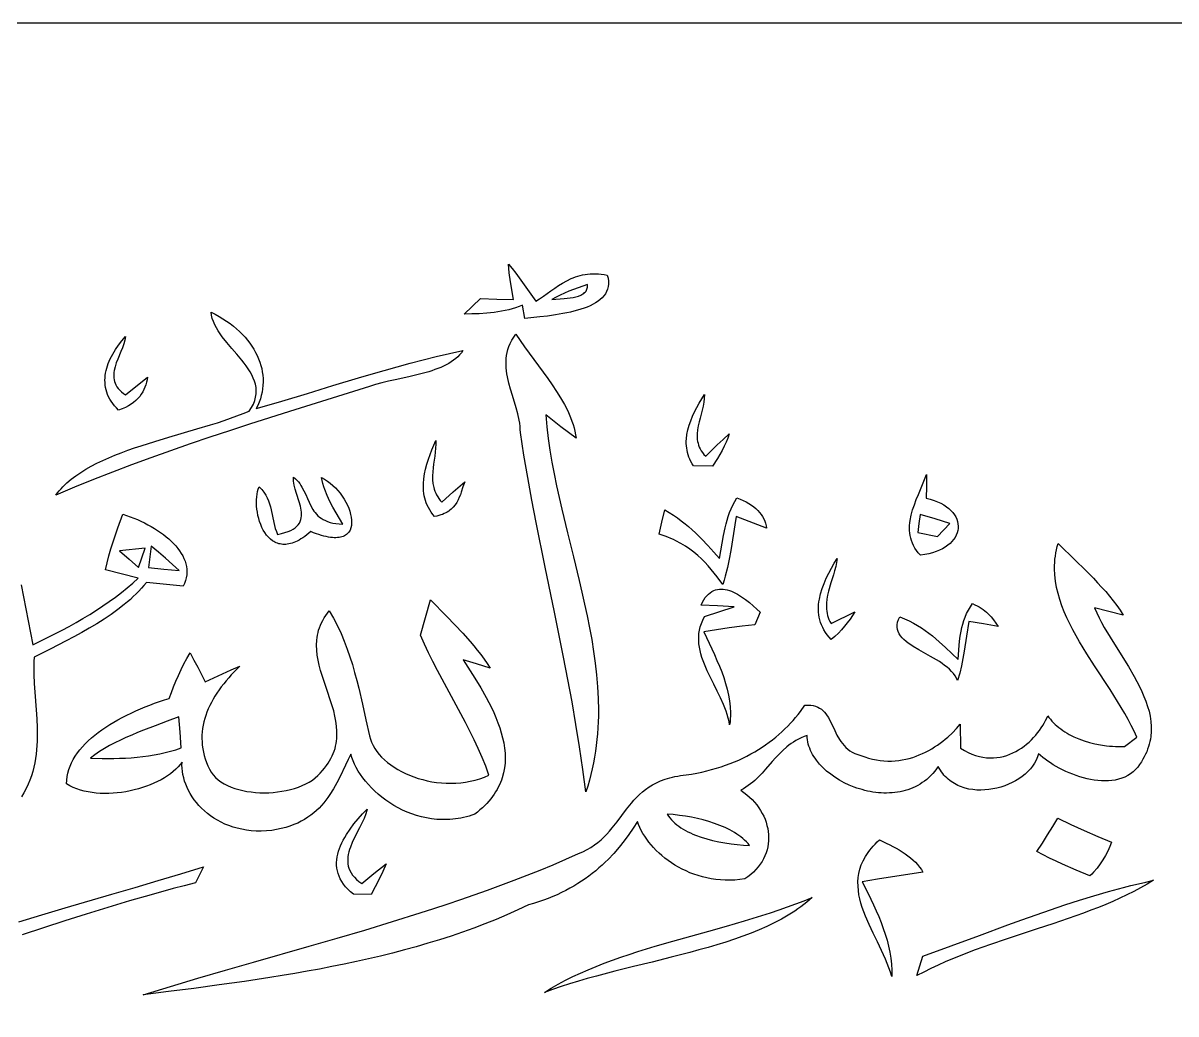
# Model space of a CAD drawing. Extents: x -600 to 600, y -1000 to 1000.
# Drawn here: x 79.1 to 345.7, y 770.7 to 1000 of the extents above; entities that cross this region are included whole.
import ezdxf

# ---------------------------------------------------------------- set-up
doc = ezdxf.new("R2010")
doc.units = 0
doc.layers.add('LAYER_1', color=18, linetype='CONTINUOUS')

msp = doc.modelspace()

# ---------------------------------------------------------------- linework, layer by layer
at = {"layer": 'LAYER_1'}
for points in [[(-600, -1000), (600, -1000), (600, 1000), (-600, 1000)], [(191.35, 944.21), (192.24, 943.17), (193.07, 942.11), (193.87, 941.04), (194.64, 939.96), (196.14, 937.79), (196.9, 936.71), (197.69, 935.63), (198.56, 936.2), (199.43, 936.8), (201.17, 938.04), (202.06, 938.66), (202.96, 939.26), (203.89, 939.84), (204.84, 940.37), (205.83, 940.85), (206.34, 941.06), (206.86, 941.26), (207.39, 941.43), (207.94, 941.59), (208.5, 941.72), (209.07, 941.83), (209.65, 941.92), (210.25, 941.97), (210.87, 942), (211.5, 942), (212.15, 941.96), (212.82, 941.89), (213.51, 941.79), (214.21, 941.65), (214.38, 940.94), (214.47, 940.25), (214.47, 939.61), (214.4, 939), (214.26, 938.43), (214.05, 937.88), (213.77, 937.37), (213.43, 936.89), (213.03, 936.44), (212.58, 936.02), (212.07, 935.62), (211.51, 935.25), (210.91, 934.91), (210.27, 934.59), (209.58, 934.29), (208.86, 934.01), (208.11, 933.76), (207.32, 933.52), (206.51, 933.3), (205.68, 933.1), (204.83, 932.92), (203.96, 932.75), (202.2, 932.45), (200.4, 932.2), (198.61, 931.98), (195.15, 931.63), (194.57, 934.7), (193.8, 934.39), (193.02, 934.12), (192.22, 933.88), (191.41, 933.66), (190.59, 933.47), (189.76, 933.31), (188.92, 933.16), (188.07, 933.04), (187.22, 932.94), (186.35, 932.86), (184.61, 932.74), (182.86, 932.68), (181.09, 932.67), (184.88, 936.24), (188.69, 936.12), (192.54, 936.03), (191.82, 940.11), (191.53, 942.16), (191.42, 943.18)], [(201.42, 936.04), (204.24, 936.26), (204.95, 936.33), (205.65, 936.41), (206.33, 936.52), (206.96, 936.66), (207.56, 936.83), (208.1, 937.04), (208.34, 937.16), (208.57, 937.3), (208.78, 937.45), (208.97, 937.61), (209.14, 937.78), (209.29, 937.98), (209.41, 938.18), (209.51, 938.41), (209.58, 938.65), (209.62, 938.91), (209.64, 939.19), (209.62, 939.49), (208.53, 939.13), (207.45, 938.76), (206.39, 938.36), (205.35, 937.94), (204.33, 937.5), (203.34, 937.03), (202.37, 936.55)], [(122.57, 933.12), (123.52, 932.63), (124.44, 932.12), (125.33, 931.58), (126.17, 931.03), (126.98, 930.45), (127.75, 929.85), (128.48, 929.24), (129.17, 928.61), (129.82, 927.96), (130.44, 927.29), (131.01, 926.62), (131.54, 925.93), (132.03, 925.22), (132.48, 924.51), (132.89, 923.78), (133.25, 923.05), (133.58, 922.3), (133.86, 921.55), (134.09, 920.79), (134.28, 920.03), (134.43, 919.26), (134.54, 918.49), (134.59, 917.71), (134.61, 916.94), (134.58, 916.16), (134.5, 915.38), (134.37, 914.6), (134.2, 913.83), (133.98, 913.06), (133.71, 912.29), (133.4, 911.53), (133.03, 910.77), (136, 911.63), (138.97, 912.51), (144.87, 914.3), (150.76, 916.11), (156.66, 917.89), (159.63, 918.77), (162.6, 919.63), (165.59, 920.47), (168.59, 921.29), (171.61, 922.07), (174.65, 922.82), (177.72, 923.54), (180.81, 924.21), (180.46, 923.71), (180.07, 923.23), (179.64, 922.78), (179.17, 922.35), (178.67, 921.96), (178.14, 921.58), (177.57, 921.24), (176.98, 920.91), (176.36, 920.6), (175.71, 920.31), (175.04, 920.04), (174.35, 919.79), (173.64, 919.55), (172.92, 919.32), (171.42, 918.9), (169.89, 918.52), (168.32, 918.16), (165.17, 917.47), (163.62, 917.12), (162.1, 916.75), (160.63, 916.34), (159.92, 916.12), (159.24, 915.89), (140.7, 910.1), (131.46, 907.16), (126.86, 905.66), (122.28, 904.14), (117.72, 902.6), (113.18, 901.02), (108.68, 899.42), (104.2, 897.77), (99.76, 896.09), (95.36, 894.36), (91, 892.59), (86.69, 890.76), (87.06, 891.26), (87.45, 891.74), (87.87, 892.22), (88.3, 892.68), (89.22, 893.57), (90.22, 894.43), (91.29, 895.24), (92.42, 896.01), (93.61, 896.75), (94.86, 897.46), (96.16, 898.14), (97.51, 898.78), (98.91, 899.4), (100.35, 900), (101.82, 900.58), (103.33, 901.13), (104.86, 901.67), (106.42, 902.19), (109.6, 903.19), (112.83, 904.16), (119.3, 906.06), (122.48, 907.03), (124.04, 907.52), (125.57, 908.03), (127.08, 908.55), (128.56, 909.08), (130, 909.63), (131.4, 910.2), (131.94, 911.03), (132.37, 911.84), (132.68, 912.64), (132.89, 913.42), (133.01, 914.19), (133.03, 914.94), (132.97, 915.69), (132.83, 916.42), (132.62, 917.14), (132.35, 917.86), (132.01, 918.56), (131.63, 919.26), (131.19, 919.95), (130.72, 920.64), (130.21, 921.32), (129.68, 922), (128.55, 923.35), (127.39, 924.7), (126.24, 926.05), (125.17, 927.41), (124.67, 928.1), (124.21, 928.79), (123.8, 929.49), (123.43, 930.2), (123.11, 930.92), (122.86, 931.64), (122.68, 932.38)], [(193.07, 928), (194.03, 926.52), (195.05, 925.05), (197.2, 922.13), (199.38, 919.2), (200.46, 917.73), (201.5, 916.26), (202.5, 914.77), (203.43, 913.27), (204.3, 911.76), (205.07, 910.24), (205.42, 909.47), (205.74, 908.69), (206.04, 907.91), (206.3, 907.13), (206.53, 906.33), (206.72, 905.54), (206.88, 904.73), (207, 903.92), (205.21, 905.24), (203.46, 906.58), (200, 909.3), (200.24, 906.58), (200.56, 903.86), (200.95, 901.13), (201.41, 898.41), (201.91, 895.68), (202.47, 892.94), (203.06, 890.21), (203.69, 887.47), (205.01, 882), (206.37, 876.51), (207.72, 871.03), (208.36, 868.29), (208.98, 865.55), (209.57, 862.82), (210.12, 860.08), (210.61, 857.34), (211.06, 854.61), (211.43, 851.88), (211.74, 849.15), (211.97, 846.42), (212.11, 843.7), (212.16, 840.98), (212.15, 839.62), (212.11, 838.26), (212.04, 836.91), (211.95, 835.55), (211.83, 834.2), (211.67, 832.85), (211.49, 831.49), (211.28, 830.14), (211.03, 828.8), (210.75, 827.45), (210.44, 826.1), (210.09, 824.76), (209.7, 823.41), (209.28, 822.07), (208.59, 827.28), (207.81, 832.49), (206.97, 837.7), (206.06, 842.9), (205.1, 848.09), (204.09, 853.29), (202, 863.67), (199.88, 874.05), (197.8, 884.43), (196.8, 889.62), (195.85, 894.82), (194.95, 900.02), (194.12, 905.22), (194.1, 905.95), (194.04, 906.67), (193.96, 907.39), (193.84, 908.11), (193.53, 909.55), (193.15, 910.99), (192.28, 913.84), (191.85, 915.26), (191.46, 916.68), (191.13, 918.1), (191, 918.81), (190.9, 919.52), (190.83, 920.22), (190.79, 920.93), (190.79, 921.64), (190.83, 922.34), (190.92, 923.05), (191.05, 923.76), (191.24, 924.46), (191.48, 925.17), (191.78, 925.88), (192.14, 926.58), (192.57, 927.29)], [(101.18, 910.44), (100.69, 910.94), (100.24, 911.44), (99.84, 911.95), (99.48, 912.47), (99.16, 913), (98.88, 913.53), (98.65, 914.06), (98.46, 914.6), (98.3, 915.14), (98.18, 915.69), (98.1, 916.24), (98.05, 916.79), (98.04, 917.34), (98.06, 917.89), (98.11, 918.45), (98.19, 919), (98.3, 919.56), (98.44, 920.11), (98.61, 920.66), (98.8, 921.21), (99.27, 922.3), (99.82, 923.38), (100.46, 924.43), (101.17, 925.47), (101.95, 926.47), (102.79, 927.45), (102.63, 926.59), (102.39, 925.73), (102.08, 924.86), (101.73, 923.98), (101, 922.22), (100.66, 921.34), (100.38, 920.46), (100.17, 919.59), (100.1, 919.16), (100.06, 918.74), (100.05, 918.31), (100.08, 917.89), (100.14, 917.47), (100.24, 917.06), (100.38, 916.65), (100.57, 916.25), (100.81, 915.85), (101.09, 915.45), (101.44, 915.07), (101.84, 914.68), (102.3, 914.31), (102.82, 913.94), (107.89, 918.03), (107.78, 917.45), (107.65, 916.87), (107.48, 916.29), (107.28, 915.73), (107.04, 915.18), (106.76, 914.64), (106.44, 914.11), (106.07, 913.61), (105.66, 913.12), (105.19, 912.66), (104.67, 912.22), (104.1, 911.8), (103.46, 911.41), (102.77, 911.06), (102.01, 910.73)], [(234.16, 897.52), (233.84, 898.03), (233.56, 898.54), (233.31, 899.05), (233.1, 899.57), (232.92, 900.09), (232.78, 900.61), (232.66, 901.13), (232.58, 901.65), (232.52, 902.18), (232.49, 902.71), (232.49, 903.23), (232.51, 903.76), (232.64, 904.81), (232.84, 905.87), (233.14, 906.92), (233.5, 907.97), (233.92, 909.01), (234.4, 910.04), (234.92, 911.06), (235.48, 912.07), (236.07, 913.06), (236.67, 914.04), (236.64, 913.14), (236.53, 912.24), (236.36, 911.33), (236.15, 910.42), (235.66, 908.59), (235.43, 907.68), (235.23, 906.77), (235.07, 905.86), (234.99, 904.96), (234.99, 904.07), (235.03, 903.62), (235.1, 903.18), (235.2, 902.75), (235.33, 902.31), (235.5, 901.88), (235.71, 901.45), (235.96, 901.03), (236.25, 900.6), (236.58, 900.19), (236.97, 899.77), (239.62, 902.38), (241, 903.66), (242.43, 904.92), (242.07, 903.96), (241.67, 903.01), (241.23, 902.06), (240.76, 901.12), (240.25, 900.19), (239.71, 899.27), (238.57, 897.44)], [(174.26, 885.79), (173.85, 886.31), (173.47, 886.83), (173.14, 887.36), (172.84, 887.89), (172.58, 888.43), (172.36, 888.97), (172.17, 889.52), (172.01, 890.06), (171.89, 890.62), (171.79, 891.17), (171.73, 891.73), (171.69, 892.29), (171.68, 893.41), (171.77, 894.54), (171.95, 895.67), (172.19, 896.8), (172.49, 897.93), (172.85, 899.05), (173.24, 900.16), (173.66, 901.27), (174.54, 903.43), (174.55, 902.53), (174.5, 901.62), (174.41, 900.71), (174.3, 899.8), (174.04, 897.96), (173.92, 897.05), (173.84, 896.14), (173.79, 895.23), (173.81, 894.33), (173.9, 893.43), (174.08, 892.54), (174.2, 892.1), (174.36, 891.66), (174.54, 891.23), (174.75, 890.8), (175, 890.37), (175.27, 889.94), (175.59, 889.52), (175.94, 889.1), (178.59, 891.49), (181.26, 893.87), (180.84, 892.69), (180.44, 891.47), (180.23, 890.85), (179.98, 890.25), (179.71, 889.65), (179.39, 889.07), (179.03, 888.52), (178.6, 888), (178.1, 887.51), (177.82, 887.28), (177.53, 887.06), (177.21, 886.85), (176.86, 886.66), (176.5, 886.48), (176.1, 886.31), (175.69, 886.16), (175.24, 886.02), (174.76, 885.9)], [(141.67, 894.9), (142.07, 894.55), (142.43, 894.19), (142.77, 893.81), (143.07, 893.42), (143.35, 893.02), (143.6, 892.61), (144.06, 891.75), (144.47, 890.88), (144.85, 890), (145.23, 889.12), (145.64, 888.27), (146.1, 887.46), (146.36, 887.07), (146.64, 886.7), (146.95, 886.34), (147.29, 886), (147.66, 885.69), (148.07, 885.39), (148.52, 885.12), (149.01, 884.87), (149.54, 884.65), (150.13, 884.46), (150.77, 884.3), (151.46, 884.17), (152.21, 884.08), (153.03, 884.03), (151.48, 886.66), (150.74, 887.99), (150.04, 889.32), (149.41, 890.67), (148.86, 892.03), (148.62, 892.71), (148.42, 893.41), (148.25, 894.11), (148.11, 894.81), (148.8, 894.45), (149.47, 894.02), (150.12, 893.55), (150.74, 893.02), (151.33, 892.44), (151.89, 891.83), (152.41, 891.19), (152.9, 890.52), (153.34, 889.84), (153.75, 889.13), (154.1, 888.42), (154.41, 887.71), (154.66, 887.01), (154.86, 886.31), (154.99, 885.63), (155.07, 884.97), (155.09, 884.34), (155.03, 883.74), (154.91, 883.19), (154.71, 882.68), (154.59, 882.44), (154.44, 882.22), (154.28, 882.01), (154.09, 881.82), (153.89, 881.64), (153.66, 881.48), (153.41, 881.34), (153.14, 881.22), (152.85, 881.11), (152.54, 881.03), (152.2, 880.96), (151.85, 880.92), (151.46, 880.9), (151.06, 880.9), (150.63, 880.92), (150.18, 880.97), (149.7, 881.05), (149.2, 881.15), (148.67, 881.28), (148.11, 881.43), (147.53, 881.61), (146.93, 881.82), (146.29, 882.06), (145.63, 882.34), (144.7, 881.55), (144.24, 881.2), (143.8, 880.89), (143.36, 880.61), (142.94, 880.36), (142.52, 880.14), (142.11, 879.95), (141.71, 879.78), (141.32, 879.64), (140.94, 879.53), (140.57, 879.45), (140.2, 879.39), (139.85, 879.36), (139.5, 879.34), (139.17, 879.36), (138.84, 879.39), (138.52, 879.45), (138.21, 879.52), (137.91, 879.62), (137.62, 879.74), (137.34, 879.87), (137.06, 880.02), (136.8, 880.19), (136.3, 880.58), (135.83, 881.03), (135.4, 881.53), (135.01, 882.08), (134.65, 882.67), (134.33, 883.3), (134.05, 883.96), (133.8, 884.65), (133.59, 885.35), (133.42, 886.07), (133.28, 886.8), (133.18, 887.52), (133.11, 888.24), (133.08, 888.96), (133.09, 889.65), (133.13, 890.33), (133.21, 890.97), (133.33, 891.58), (133.49, 892.16), (133.68, 892.69), (134.28, 892.07), (134.79, 891.43), (135.21, 890.78), (135.57, 890.11), (135.86, 889.42), (136.11, 888.73), (136.31, 888.03), (136.48, 887.32), (137.06, 884.46), (137.23, 883.74), (137.43, 883.04), (137.68, 882.34), (137.97, 881.65), (138.86, 881.85), (139.66, 882.08), (140.37, 882.33), (141, 882.61), (141.54, 882.9), (142.01, 883.22), (142.4, 883.56), (142.73, 883.91), (142.99, 884.29), (143.2, 884.68), (143.35, 885.08), (143.45, 885.5), (143.5, 885.93), (143.51, 886.37), (143.49, 886.82), (143.43, 887.28), (143.23, 888.22), (142.96, 889.19), (142.32, 891.14), (142.03, 892.11), (141.8, 893.07), (141.72, 893.54), (141.67, 894), (141.65, 894.45)], [(286.63, 876.85), (286.15, 877.4), (285.73, 877.95), (285.36, 878.51), (285.04, 879.08), (284.78, 879.65), (284.56, 880.22), (284.39, 880.8), (284.26, 881.38), (284.17, 881.96), (284.12, 882.55), (284.11, 883.14), (284.13, 883.73), (284.18, 884.33), (284.26, 884.92), (284.5, 886.12), (284.83, 887.32), (285.23, 888.52), (285.68, 889.71), (286.16, 890.9), (287.14, 893.25), (287.61, 894.4), (288.03, 895.54), (288.06, 894.16), (288.05, 892.78), (287.97, 890.04), (288.91, 889.8), (289.79, 889.52), (290.6, 889.21), (291.35, 888.86), (292.03, 888.48), (292.65, 888.08), (293.21, 887.64), (293.7, 887.19), (294.13, 886.71), (294.49, 886.22), (294.79, 885.72), (295.03, 885.2), (295.2, 884.67), (295.31, 884.14), (295.36, 883.61), (295.34, 883.07), (295.26, 882.54), (295.12, 882.02), (294.92, 881.5), (294.65, 880.99), (294.32, 880.5), (293.93, 880.03), (293.48, 879.57), (292.96, 879.14), (292.38, 878.74), (291.75, 878.36), (291.05, 878.01), (290.29, 877.7), (289.46, 877.43), (288.58, 877.19), (287.64, 877)], [(244.2, 890.11), (244.95, 889.83), (245.67, 889.53), (246.33, 889.2), (246.96, 888.84), (247.54, 888.47), (248.08, 888.07), (248.58, 887.65), (249.03, 887.22), (249.43, 886.76), (249.8, 886.29), (250.11, 885.8), (250.39, 885.29), (250.62, 884.77), (250.8, 884.24), (250.94, 883.69), (251.03, 883.13), (244.03, 885.84), (243.7, 883.86), (243.39, 881.89), (242.77, 877.93), (242.42, 875.96), (242, 874), (241.5, 872.04), (241.21, 871.06), (240.9, 870.09), (239.62, 871.83), (238.96, 872.7), (238.27, 873.56), (237.55, 874.4), (236.79, 875.22), (236, 876.03), (235.15, 876.81), (234.26, 877.56), (233.32, 878.28), (232.31, 878.96), (231.24, 879.6), (230.1, 880.2), (229.5, 880.48), (228.89, 880.75), (228.25, 881.01), (227.6, 881.25), (226.92, 881.48), (226.22, 881.7), (226.52, 883.11), (226.84, 884.51), (227.55, 887.32), (228.56, 886.73), (229.52, 886.11), (230.44, 885.48), (231.33, 884.82), (232.19, 884.15), (233.01, 883.46), (233.81, 882.76), (234.58, 882.05), (236.06, 880.58), (237.48, 879.09), (238.84, 877.58), (240.19, 876.07), (240.51, 877.84), (240.81, 879.63), (241.11, 881.41), (241.46, 883.19), (241.67, 884.08), (241.9, 884.96), (242.17, 885.83), (242.48, 886.7), (242.83, 887.57), (243.23, 888.43), (243.68, 889.27)], [(286.58, 886.26), (286.28, 884.19), (286, 882.11), (290.58, 881.17), (293.46, 884.23), (290.02, 885.26)], [(101.43, 877.89), (103.6, 875.95), (105.82, 874.02), (107.33, 878.49)], [(318.48, 879.58), (322.58, 875.57), (324.63, 873.56), (326.63, 871.53), (327.61, 870.5), (328.55, 869.47), (329.48, 868.42), (330.37, 867.37), (331.22, 866.3), (332.04, 865.22), (332.81, 864.12), (333.54, 863.01), (326.93, 864.64), (327.42, 863.52), (327.96, 862.39), (328.54, 861.27), (329.15, 860.14), (330.48, 857.89), (331.88, 855.62), (334.72, 851.07), (336.06, 848.79), (336.69, 847.64), (337.28, 846.49), (337.83, 845.35), (338.34, 844.19), (338.79, 843.04), (339.17, 841.88), (339.5, 840.73), (339.75, 839.57), (339.92, 838.41), (340.01, 837.24), (340, 836.07), (339.9, 834.91), (339.81, 834.32), (339.7, 833.73), (339.55, 833.15), (339.38, 832.56), (339.19, 831.97), (338.96, 831.38), (338.7, 830.8), (338.41, 830.21), (338.08, 829.62), (337.73, 829.03), (337.34, 828.43), (336.92, 827.84), (336.39, 827.24), (335.82, 826.71), (335.21, 826.25), (334.57, 825.85), (333.89, 825.51), (333.19, 825.23), (332.46, 825), (331.7, 824.83), (330.93, 824.71), (330.14, 824.64), (329.33, 824.62), (328.51, 824.65), (327.68, 824.71), (326.84, 824.82), (326, 824.96), (325.16, 825.14), (324.32, 825.35), (323.49, 825.59), (322.66, 825.86), (321.85, 826.16), (321.05, 826.48), (320.27, 826.82), (319.5, 827.19), (318.76, 827.57), (318.04, 827.96), (317.35, 828.36), (316.7, 828.78), (316.07, 829.2), (315.48, 829.63), (314.94, 830.06), (314.43, 830.49), (313.97, 830.92), (313.74, 830.16), (313.43, 829.43), (313.04, 828.72), (312.59, 828.04), (312.07, 827.39), (311.49, 826.77), (310.85, 826.18), (310.16, 825.64), (309.43, 825.13), (308.65, 824.65), (307.84, 824.23), (307, 823.84), (306.13, 823.5), (305.24, 823.2), (304.33, 822.96), (303.4, 822.76), (302.47, 822.62), (301.54, 822.53), (300.61, 822.5), (299.68, 822.52), (298.76, 822.61), (297.86, 822.75), (296.98, 822.96), (296.55, 823.09), (296.13, 823.23), (295.71, 823.4), (295.3, 823.58), (294.9, 823.77), (294.51, 823.99), (294.13, 824.22), (293.76, 824.47), (293.4, 824.73), (293.05, 825.02), (292.72, 825.32), (292.39, 825.65), (292.08, 825.99), (291.79, 826.35), (291.51, 826.73), (291.24, 827.13), (290.99, 827.55), (290.76, 827.99), (290.36, 827.42), (289.94, 826.87), (289.5, 826.35), (289.05, 825.87), (288.58, 825.41), (288.09, 824.99), (287.59, 824.59), (287.07, 824.22), (286.55, 823.88), (286, 823.57), (285.45, 823.28), (284.89, 823.03), (284.31, 822.79), (283.73, 822.59), (283.14, 822.41), (282.54, 822.25), (281.93, 822.12), (281.32, 822.01), (280.7, 821.93), (280.08, 821.87), (279.45, 821.83), (278.82, 821.81), (278.19, 821.82), (277.56, 821.85), (276.93, 821.9), (276.3, 821.96), (275.66, 822.05), (275.03, 822.16), (274.41, 822.29), (273.79, 822.43), (273.17, 822.6), (272.55, 822.78), (271.94, 822.98), (271.34, 823.19), (270.17, 823.67), (269.02, 824.21), (267.92, 824.81), (266.87, 825.46), (265.88, 826.16), (264.95, 826.91), (264.09, 827.7), (263.3, 828.53), (262.59, 829.4), (262.27, 829.85), (261.97, 830.3), (261.7, 830.76), (261.45, 831.23), (261.23, 831.7), (261.03, 832.18), (260.86, 832.67), (260.71, 833.16), (260.6, 833.65), (260.51, 834.15), (260.45, 834.65), (260.43, 835.16), (259.72, 834.88), (259.06, 834.59), (258.43, 834.28), (257.83, 833.95), (257.26, 833.61), (256.72, 833.25), (256.2, 832.88), (255.71, 832.5), (254.79, 831.69), (253.93, 830.85), (253.12, 829.99), (252.35, 829.1), (250.82, 827.32), (250.03, 826.43), (249.2, 825.57), (248.31, 824.73), (247.84, 824.33), (247.35, 823.93), (246.83, 823.55), (246.29, 823.18), (245.72, 822.82), (245.12, 822.48), (245.83, 821.97), (246.5, 821.43), (247.13, 820.87), (247.72, 820.29), (248.27, 819.69), (248.78, 819.07), (249.25, 818.43), (249.67, 817.78), (250.05, 817.11), (250.39, 816.43), (250.69, 815.74), (250.94, 815.04), (251.15, 814.34), (251.31, 813.62), (251.43, 812.91), (251.5, 812.2), (251.53, 811.48), (251.51, 810.77), (251.44, 810.06), (251.32, 809.35), (251.16, 808.65), (250.94, 807.97), (250.68, 807.29), (250.37, 806.62), (250, 805.97), (249.59, 805.33), (249.12, 804.71), (248.6, 804.11), (248.03, 803.53), (247.41, 802.98), (246.73, 802.44), (246, 801.94), (244.83, 801.78), (243.69, 801.69), (242.56, 801.65), (241.45, 801.66), (240.36, 801.72), (239.29, 801.83), (238.24, 801.98), (237.21, 802.18), (236.2, 802.42), (235.22, 802.71), (234.26, 803.03), (233.33, 803.39), (232.42, 803.78), (231.54, 804.21), (230.68, 804.66), (229.85, 805.15), (229.06, 805.66), (228.29, 806.2), (227.55, 806.76), (226.85, 807.34), (226.18, 807.93), (225.54, 808.55), (224.93, 809.18), (224.36, 809.83), (223.83, 810.48), (223.33, 811.15), (222.87, 811.82), (222.45, 812.49), (222.07, 813.17), (221.73, 813.85), (221.43, 814.53), (221.17, 815.21), (220.21, 813.7), (219.19, 812.21), (218.1, 810.73), (216.95, 809.28), (215.71, 807.86), (214.4, 806.47), (213.72, 805.8), (213.01, 805.13), (212.28, 804.48), (211.53, 803.84), (210.75, 803.21), (209.95, 802.6), (209.13, 802), (208.28, 801.42), (207.41, 800.85), (206.51, 800.3), (205.58, 799.77), (204.63, 799.26), (203.65, 798.77), (202.64, 798.3), (201.6, 797.85), (200.54, 797.42), (199.44, 797.01), (198.32, 796.63), (197.16, 796.27), (195.97, 795.94), (193.5, 794.77), (191, 793.65), (188.48, 792.58), (185.92, 791.55), (183.33, 790.57), (180.72, 789.63), (178.08, 788.73), (175.42, 787.87), (172.73, 787.04), (170.02, 786.26), (167.29, 785.51), (164.54, 784.79), (161.77, 784.1), (158.98, 783.45), (156.18, 782.82), (153.36, 782.22), (150.52, 781.65), (147.67, 781.1), (144.8, 780.57), (141.93, 780.07), (139.04, 779.58), (136.14, 779.12), (130.32, 778.23), (124.48, 777.41), (118.61, 776.62), (112.74, 775.87), (106.86, 775.14), (113.18, 777.06), (119.55, 778.95), (125.95, 780.81), (132.39, 782.65), (145.28, 786.35), (151.73, 788.22), (158.15, 790.12), (164.55, 792.06), (170.91, 794.06), (174.06, 795.08), (177.21, 796.12), (180.34, 797.18), (183.45, 798.26), (186.54, 799.36), (189.62, 800.48), (192.67, 801.63), (195.7, 802.8), (198.7, 804), (201.68, 805.23), (204.64, 806.49), (207.56, 807.79), (208.59, 808.23), (209.54, 808.72), (210.43, 809.24), (211.26, 809.8), (212.04, 810.4), (212.78, 811.02), (213.47, 811.67), (214.12, 812.34), (214.74, 813.02), (215.34, 813.73), (216.47, 815.16), (218.65, 818.06), (219.78, 819.48), (220.37, 820.16), (221, 820.82), (221.65, 821.46), (222.34, 822.08), (223.08, 822.66), (223.86, 823.22), (224.7, 823.73), (225.59, 824.21), (226.55, 824.64), (227.58, 825.03), (228.12, 825.2), (228.68, 825.36), (229.26, 825.51), (229.87, 825.64), (230.49, 825.76), (231.13, 825.87), (231.8, 825.96), (232.49, 826.03), (233.71, 826.22), (234.91, 826.43), (236.08, 826.67), (237.22, 826.94), (238.35, 827.23), (239.45, 827.54), (240.53, 827.88), (241.58, 828.24), (242.61, 828.63), (243.62, 829.04), (244.6, 829.46), (245.56, 829.91), (246.5, 830.38), (247.41, 830.86), (248.3, 831.37), (249.17, 831.89), (250.01, 832.43), (250.83, 832.99), (251.63, 833.56), (252.41, 834.15), (253.16, 834.75), (253.89, 835.37), (254.59, 836), (255.28, 836.64), (255.94, 837.29), (256.57, 837.96), (257.19, 838.63), (257.78, 839.32), (258.35, 840.01), (258.89, 840.72), (259.92, 842.15), (260.62, 842.18), (261.26, 842.15), (261.85, 842.06), (262.39, 841.91), (262.88, 841.72), (263.33, 841.48), (263.74, 841.2), (264.12, 840.88), (264.46, 840.52), (264.78, 840.14), (265.08, 839.72), (265.35, 839.27), (265.86, 838.33), (266.34, 837.32), (266.82, 836.28), (267.34, 835.24), (267.91, 834.23), (268.23, 833.74), (268.58, 833.27), (268.97, 832.82), (269.38, 832.39), (269.84, 831.99), (270.34, 831.62), (270.88, 831.29), (271.48, 831), (272.13, 830.74), (272.84, 830.54), (273.75, 830.18), (274.66, 829.89), (275.55, 829.65), (276.45, 829.47), (277.33, 829.33), (278.21, 829.24), (279.08, 829.2), (279.93, 829.21), (280.78, 829.26), (281.62, 829.35), (282.44, 829.47), (283.26, 829.64), (284.06, 829.84), (284.85, 830.07), (285.62, 830.34), (286.38, 830.63), (287.12, 830.96), (287.84, 831.3), (288.55, 831.67), (289.24, 832.07), (289.91, 832.48), (290.56, 832.91), (291.19, 833.36), (291.81, 833.81), (292.39, 834.29), (292.96, 834.77), (294.03, 835.75), (294.99, 836.75), (295.86, 837.75), (295.91, 832.2), (296.79, 831.66), (297.67, 831.2), (298.54, 830.82), (299.41, 830.51), (300.26, 830.27), (301.1, 830.09), (301.93, 829.98), (302.74, 829.94), (303.54, 829.95), (304.33, 830.02), (305.1, 830.14), (305.86, 830.31), (306.6, 830.52), (307.31, 830.78), (308.01, 831.09), (308.69, 831.43), (309.35, 831.8), (309.99, 832.21), (310.6, 832.65), (311.19, 833.11), (311.76, 833.6), (312.29, 834.11), (312.81, 834.64), (313.29, 835.18), (313.75, 835.74), (314.17, 836.3), (314.57, 836.87), (314.94, 837.44), (315.27, 838.02), (315.57, 838.59), (315.84, 839.16), (316.07, 839.71), (316.37, 839.29), (316.7, 838.88), (317.05, 838.48), (317.42, 838.09), (317.81, 837.71), (318.22, 837.34), (318.65, 836.99), (319.1, 836.64), (319.56, 836.31), (320.05, 836), (320.55, 835.69), (321.07, 835.4), (322.14, 834.85), (323.28, 834.36), (324.47, 833.92), (325.71, 833.54), (326.98, 833.22), (328.3, 832.96), (329.65, 832.77), (330.34, 832.69), (331.03, 832.63), (331.73, 832.59), (332.43, 832.56), (333.14, 832.55), (333.85, 832.56), (336.66, 834.72), (336.04, 836.1), (335.37, 837.48), (334.65, 838.87), (333.89, 840.25), (333.09, 841.62), (332.25, 843), (330.52, 845.75), (326.92, 851.26), (325.15, 854.02), (324.29, 855.4), (323.46, 856.79), (322.66, 858.18), (321.9, 859.57), (321.19, 860.96), (320.52, 862.36), (319.91, 863.76), (319.36, 865.17), (318.87, 866.58), (318.46, 868), (318.13, 869.42), (317.88, 870.85), (317.72, 872.29), (317.66, 873.73), (317.66, 874.46), (317.69, 875.18), (317.75, 875.91), (317.84, 876.64), (317.96, 877.37), (318.1, 878.1), (318.27, 878.84)], [(108.73, 878.95), (108.12, 874), (111.64, 873.63), (115.17, 873.28), (113.62, 874.73), (112.03, 876.16), (110.4, 877.57)], [(266.02, 857.32), (265.53, 857.87), (265.08, 858.43), (264.68, 858.99), (264.33, 859.56), (264.03, 860.13), (263.77, 860.71), (263.55, 861.3), (263.38, 861.89), (263.24, 862.48), (263.14, 863.08), (263.08, 863.67), (263.05, 864.28), (263.06, 864.88), (263.1, 865.48), (263.17, 866.09), (263.26, 866.7), (263.53, 867.91), (263.9, 869.12), (264.34, 870.32), (264.86, 871.52), (265.43, 872.69), (266.04, 873.86), (266.68, 875), (267.35, 876.11), (267.22, 875.16), (267.04, 874.22), (266.8, 873.27), (266.53, 872.33), (265.94, 870.45), (265.39, 868.57), (265.16, 867.63), (265, 866.69), (264.9, 865.75), (264.88, 864.81), (264.91, 864.34), (264.96, 863.87), (265.05, 863.4), (265.16, 862.93), (265.31, 862.46), (265.49, 861.99), (265.7, 861.52), (265.96, 861.05), (271.47, 863.74), (270.93, 862.9), (270.35, 862.06), (269.73, 861.23), (269.08, 860.41), (268.39, 859.61), (267.65, 858.83), (266.86, 858.07)], [(235.91, 865.33), (236.22, 865.97), (236.54, 866.54), (236.88, 867.04), (237.24, 867.48), (237.62, 867.86), (238.01, 868.18), (238.41, 868.45), (238.82, 868.66), (239.25, 868.81), (239.68, 868.92), (240.13, 868.99), (240.58, 869), (241.04, 868.98), (241.5, 868.91), (241.97, 868.81), (242.44, 868.68), (242.92, 868.51), (243.39, 868.31), (243.87, 868.08), (244.34, 867.82), (244.82, 867.55), (245.28, 867.25), (246.21, 866.6), (247.11, 865.9), (247.98, 865.16), (248.81, 864.4), (249.58, 863.65), (248.37, 860.77), (245.38, 860.41), (242.4, 860.03), (239.45, 859.6), (237.98, 859.36), (236.52, 859.1), (238.98, 853.84), (239.57, 852.51), (240.14, 851.19), (240.67, 849.86), (241.16, 848.52), (241.59, 847.18), (241.97, 845.83), (242.28, 844.48), (242.51, 843.12), (242.66, 841.75), (242.72, 840.38), (242.71, 839.69), (242.67, 838.99), (242.61, 838.3), (242.51, 837.6), (242.37, 838.39), (242.19, 839.18), (241.97, 839.96), (241.71, 840.75), (241.42, 841.53), (241.1, 842.31), (240.41, 843.87), (239.65, 845.43), (238.87, 846.99), (238.09, 848.55), (237.35, 850.1), (236.68, 851.66), (236.38, 852.44), (236.11, 853.22), (235.88, 854), (235.68, 854.78), (235.53, 855.56), (235.42, 856.34), (235.36, 857.13), (235.36, 857.91), (235.41, 858.7), (235.53, 859.48), (235.71, 860.27), (235.97, 861.06), (236.29, 861.85), (236.7, 862.65), (243.59, 864.91), (239.74, 865.13)], [(173.32, 866.49), (177.11, 862.68), (178.97, 860.76), (180.77, 858.82), (182.51, 856.85), (183.34, 855.86), (184.15, 854.86), (184.94, 853.84), (185.7, 852.82), (186.43, 851.79), (187.12, 850.75), (184, 851.69), (180.9, 852.65), (183.6, 848.39), (184.94, 846.16), (186.22, 843.9), (186.83, 842.75), (187.4, 841.59), (187.95, 840.43), (188.46, 839.27), (188.92, 838.1), (189.34, 836.92), (189.7, 835.75), (190.01, 834.58), (190.26, 833.41), (190.45, 832.24), (190.56, 831.07), (190.6, 829.91), (190.56, 828.76), (190.43, 827.62), (190.22, 826.48), (189.91, 825.36), (189.72, 824.8), (189.51, 824.25), (189.27, 823.7), (189, 823.15), (188.71, 822.61), (188.39, 822.07), (188.04, 821.53), (187.66, 821), (187.26, 820.47), (186.82, 819.95), (186.36, 819.43), (185.86, 818.91), (185.33, 818.41), (184.77, 817.9), (184.18, 817.4), (183.55, 816.91), (182.91, 816.69), (182.27, 816.49), (181.63, 816.32), (180.99, 816.16), (180.35, 816.03), (179.72, 815.92), (179.09, 815.83), (178.46, 815.76), (177.83, 815.71), (177.21, 815.67), (176.59, 815.66), (175.98, 815.66), (175.37, 815.69), (174.76, 815.73), (174.16, 815.78), (173.56, 815.86), (172.39, 816.05), (171.23, 816.31), (170.1, 816.63), (168.99, 817), (167.91, 817.42), (166.85, 817.89), (165.83, 818.41), (164.84, 818.96), (163.89, 819.56), (162.97, 820.19), (162.09, 820.85), (161.25, 821.54), (160.45, 822.26), (159.69, 823), (158.98, 823.76), (158.31, 824.53), (157.7, 825.31), (157.13, 826.1), (156.62, 826.9), (156.16, 827.7), (155.76, 828.5), (155.42, 829.29), (155.13, 830.07), (154.91, 830.85), (154.27, 829.57), (153.64, 828.25), (152.34, 825.53), (151.64, 824.15), (150.88, 822.79), (150.04, 821.46), (149.6, 820.81), (149.12, 820.17), (148.62, 819.55), (148.09, 818.94), (147.54, 818.35), (146.95, 817.78), (146.32, 817.23), (145.66, 816.7), (144.96, 816.2), (144.22, 815.73), (143.44, 815.29), (142.61, 814.88), (141.74, 814.5), (140.81, 814.15), (139.84, 813.85), (138.82, 813.58), (137.74, 813.35), (136.6, 813.16), (135.36, 813.05), (134.16, 813.01), (132.99, 813.02), (131.85, 813.1), (130.75, 813.23), (129.68, 813.42), (128.64, 813.66), (127.65, 813.94), (126.69, 814.27), (125.76, 814.65), (124.88, 815.07), (124.03, 815.52), (123.22, 816.02), (122.45, 816.54), (121.72, 817.1), (121.03, 817.69), (120.38, 818.3), (119.77, 818.94), (119.21, 819.6), (118.68, 820.28), (118.2, 820.97), (117.76, 821.68), (117.37, 822.4), (117.02, 823.13), (116.71, 823.86), (116.45, 824.6), (116.24, 825.34), (116.07, 826.08), (115.95, 826.81), (115.88, 827.54), (115.85, 828.26), (115.88, 828.97), (115.45, 828.4), (114.97, 827.85), (114.43, 827.31), (113.83, 826.79), (113.19, 826.29), (112.51, 825.81), (111.78, 825.35), (111.01, 824.91), (110.21, 824.49), (109.37, 824.1), (108.5, 823.73), (107.61, 823.39), (106.69, 823.08), (105.76, 822.8), (104.8, 822.54), (103.84, 822.32), (102.86, 822.13), (101.88, 821.97), (100.89, 821.85), (99.9, 821.76), (98.92, 821.71), (97.93, 821.7), (96.96, 821.73), (96, 821.8), (95.06, 821.91), (94.13, 822.06), (93.23, 822.26), (92.35, 822.5), (91.5, 822.78), (90.68, 823.12), (89.9, 823.5), (89.15, 823.93), (89.18, 824.79), (89.27, 825.62), (89.44, 826.45), (89.66, 827.26), (89.95, 828.06), (90.29, 828.84), (90.69, 829.61), (91.14, 830.37), (91.65, 831.11), (92.21, 831.83), (92.81, 832.54), (93.47, 833.24), (94.16, 833.92), (94.9, 834.58), (95.67, 835.23), (96.49, 835.86), (97.34, 836.48), (98.22, 837.08), (99.14, 837.67), (100.08, 838.24), (101.05, 838.79), (102.05, 839.32), (103.06, 839.84), (104.1, 840.34), (105.16, 840.83), (106.23, 841.3), (107.32, 841.75), (108.42, 842.18), (109.53, 842.59), (110.65, 842.99), (111.78, 843.37), (112.91, 843.73), (113.39, 845.07), (113.91, 846.4), (114.45, 847.73), (115.02, 849.05), (115.63, 850.37), (116.28, 851.68), (116.97, 852.98), (117.71, 854.26), (118.62, 852.6), (119.5, 850.92), (121.24, 847.58), (125.2, 849.41), (127.21, 850.31), (129.25, 851.17), (127.9, 849.84), (127.26, 849.16), (126.65, 848.48), (126.05, 847.79), (125.49, 847.09), (124.94, 846.39), (124.43, 845.68), (123.94, 844.96), (123.48, 844.24), (123.05, 843.51), (122.65, 842.78), (122.28, 842.04), (121.94, 841.3), (121.63, 840.55), (121.36, 839.8), (121.12, 839.04), (120.92, 838.28), (120.75, 837.52), (120.62, 836.75), (120.52, 835.98), (120.47, 835.21), (120.45, 834.43), (120.48, 833.65), (120.54, 832.87), (120.65, 832.08), (120.8, 831.29), (120.99, 830.5), (121.23, 829.71), (121.51, 828.92), (121.84, 828.12), (122.22, 827.33), (122.6, 826.65), (123.07, 826.02), (123.6, 825.44), (124.2, 824.9), (124.87, 824.41), (125.59, 823.96), (126.37, 823.56), (127.19, 823.2), (128.05, 822.89), (128.96, 822.61), (129.89, 822.38), (130.85, 822.2), (131.84, 822.06), (132.84, 821.95), (133.86, 821.9), (134.89, 821.88), (135.91, 821.9), (136.94, 821.97), (137.96, 822.07), (138.97, 822.22), (139.96, 822.41), (140.92, 822.64), (141.87, 822.9), (142.78, 823.21), (143.65, 823.55), (144.48, 823.94), (145.27, 824.36), (146, 824.82), (146.68, 825.32), (147.29, 825.86), (147.84, 826.43), (148.32, 827.05), (148.8, 827.6), (149.24, 828.16), (149.64, 828.72), (149.99, 829.28), (150.31, 829.84), (150.6, 830.41), (150.84, 830.98), (151.06, 831.54), (151.24, 832.12), (151.39, 832.69), (151.51, 833.26), (151.6, 833.83), (151.66, 834.41), (151.7, 834.99), (151.7, 836.14), (151.61, 837.31), (151.44, 838.47), (151.21, 839.64), (150.93, 840.81), (150.59, 841.98), (150.23, 843.16), (149.43, 845.51), (148.63, 847.86), (148.25, 849.04), (147.9, 850.21), (147.59, 851.39), (147.33, 852.56), (147.14, 853.73), (147.01, 854.89), (146.97, 856.05), (147.03, 857.21), (147.09, 857.78), (147.18, 858.36), (147.31, 858.93), (147.46, 859.5), (147.64, 860.07), (147.86, 860.64), (148.11, 861.21), (148.4, 861.78), (148.72, 862.34), (149.08, 862.9), (149.48, 863.47), (149.92, 864.02), (150.91, 862.27), (151.81, 860.51), (152.63, 858.73), (153.38, 856.95), (154.06, 855.15), (154.68, 853.35), (155.25, 851.53), (155.78, 849.72), (156.27, 847.89), (156.72, 846.06), (157.58, 842.4), (158.4, 838.73), (159.25, 835.06), (159.44, 834.3), (159.7, 833.56), (160.04, 832.84), (160.44, 832.13), (160.91, 831.44), (161.44, 830.77), (162.03, 830.12), (162.68, 829.5), (163.38, 828.9), (164.13, 828.32), (164.92, 827.78), (165.76, 827.27), (166.64, 826.79), (167.55, 826.34), (168.5, 825.92), (169.49, 825.55), (170.49, 825.21), (171.53, 824.92), (172.58, 824.66), (173.66, 824.45), (174.75, 824.29), (175.85, 824.17), (176.96, 824.1), (178.07, 824.09), (179.19, 824.12), (180.31, 824.21), (181.43, 824.35), (182.53, 824.55), (183.63, 824.81), (184.72, 825.14), (185.79, 825.52), (186.84, 825.97), (186.09, 828.02), (185.27, 830.07), (184.38, 832.1), (183.44, 834.13), (182.44, 836.15), (181.41, 838.16), (179.27, 842.18), (177.08, 846.19), (174.93, 850.21), (173.89, 852.23), (172.89, 854.25), (171.93, 856.28), (171.02, 858.32)], [(295.33, 852.71), (295.59, 856.02), (295.77, 857.67), (295.89, 858.49), (296.04, 859.31), (296.21, 860.12), (296.43, 860.93), (296.68, 861.74), (296.98, 862.54), (297.32, 863.33), (297.73, 864.11), (298.19, 864.89), (298.71, 865.65), (299.24, 865.4), (299.75, 865.14), (300.23, 864.87), (300.68, 864.58), (301.12, 864.28), (301.53, 863.96), (301.91, 863.64), (302.28, 863.31), (302.96, 862.61), (303.57, 861.88), (304.1, 861.13), (304.58, 860.35), (301.19, 860.94), (297.82, 861.54), (297.3, 858.1), (296.78, 854.67), (296.48, 852.95), (296.13, 851.24), (295.72, 849.54), (295.21, 847.85), (294.97, 848.42), (294.65, 848.96), (294.27, 849.48), (293.84, 849.98), (293.35, 850.46), (292.82, 850.92), (292.24, 851.37), (291.64, 851.8), (291.01, 852.22), (290.35, 852.62), (288.99, 853.41), (286.26, 854.94), (284.98, 855.71), (284.38, 856.1), (283.82, 856.5), (283.3, 856.91), (282.82, 857.33), (282.39, 857.77), (282.02, 858.22), (281.72, 858.69), (281.49, 859.17), (281.33, 859.68), (281.25, 860.21), (281.26, 860.76), (281.36, 861.34), (281.56, 861.95), (281.86, 862.59), (282.97, 862.15), (284.02, 861.67), (285.02, 861.15), (285.98, 860.6), (286.89, 860.02), (287.76, 859.42), (288.6, 858.8), (289.41, 858.16), (290.19, 857.5), (290.96, 856.83), (292.44, 855.46)], [(94.66, 829.87), (97.36, 829.81), (98.71, 829.8), (100.07, 829.82), (101.42, 829.86), (102.77, 829.92), (104.11, 830), (105.45, 830.12), (106.78, 830.26), (108.1, 830.44), (109.4, 830.64), (110.69, 830.89), (111.97, 831.17), (113.23, 831.49), (114.46, 831.85), (115.68, 832.26), (115.46, 835.88), (115.14, 839.49), (112.42, 838.43), (109.67, 837.39), (106.92, 836.34), (105.57, 835.79), (104.22, 835.24), (102.9, 834.67), (101.61, 834.07), (100.35, 833.45), (99.12, 832.8), (97.93, 832.13), (96.79, 831.41), (95.7, 830.66)], [(155.55, 798.4), (154.86, 798.97), (154.23, 799.55), (153.69, 800.14), (153.21, 800.73), (152.79, 801.34), (152.45, 801.95), (152.17, 802.57), (151.94, 803.2), (151.78, 803.83), (151.67, 804.47), (151.62, 805.11), (151.61, 805.75), (151.66, 806.4), (151.75, 807.05), (151.89, 807.69), (152.07, 808.34), (152.29, 808.99), (152.54, 809.64), (152.83, 810.28), (153.15, 810.92), (153.5, 811.56), (153.88, 812.19), (154.72, 813.44), (155.63, 814.66), (156.61, 815.85), (157.63, 816.99), (158.67, 818.09), (158.54, 817.56), (158.37, 817.02), (157.95, 815.93), (157.45, 814.83), (156.9, 813.73), (155.76, 811.51), (155.24, 810.39), (154.79, 809.28), (154.6, 808.73), (154.44, 808.18), (154.31, 807.63), (154.22, 807.09), (154.17, 806.54), (154.17, 806), (154.21, 805.47), (154.31, 804.93), (154.46, 804.41), (154.68, 803.88), (154.95, 803.36), (155.3, 802.85), (155.72, 802.34), (156.21, 801.84), (156.78, 801.35), (157.44, 800.86), (160.23, 803.17), (163.07, 805.46), (162.28, 803.66), (161.45, 801.86), (160.56, 800.09), (159.61, 798.32)], [(228.07, 816.95), (228.36, 816.5), (228.69, 816.06), (229.05, 815.64), (229.44, 815.23), (229.85, 814.84), (230.29, 814.47), (230.76, 814.12), (231.25, 813.78), (231.76, 813.46), (232.3, 813.15), (232.85, 812.86), (233.43, 812.58), (234.02, 812.32), (234.63, 812.07), (235.9, 811.61), (237.22, 811.21), (238.58, 810.86), (239.98, 810.55), (241.4, 810.3), (242.84, 810.08), (244.28, 809.92), (245.71, 809.79), (247.14, 809.69), (246.78, 810.11), (246.39, 810.52), (245.98, 810.91), (245.55, 811.29), (245.1, 811.65), (244.63, 812.01), (244.14, 812.34), (243.64, 812.67), (243.11, 812.98), (242.57, 813.28), (241.44, 813.83), (240.25, 814.34), (239.01, 814.8), (237.73, 815.22), (236.41, 815.59), (235.06, 815.92), (233.68, 816.2), (232.29, 816.45), (230.89, 816.65), (229.48, 816.82)], [(318.4, 815.99), (321.42, 814.54), (324.51, 813.14), (327.64, 811.78), (330.83, 810.46), (330.41, 809.42), (329.94, 808.4), (329.43, 807.38), (328.85, 806.38), (328.21, 805.41), (327.49, 804.45), (326.68, 803.52), (326.24, 803.07), (325.78, 802.63), (322.63, 803.96), (319.53, 805.34), (318.01, 806.05), (316.5, 806.78), (315.03, 807.53), (313.57, 808.3), (314.83, 810.21), (316.05, 812.13), (317.24, 814.06)], [(277.15, 810.97), (278.75, 810.25), (279.53, 809.87), (280.29, 809.48), (281.03, 809.07), (281.74, 808.65), (282.44, 808.21), (283.1, 807.76), (283.74, 807.29), (284.35, 806.81), (284.93, 806.31), (285.46, 805.79), (285.97, 805.25), (286.43, 804.7), (286.85, 804.12), (287.22, 803.53), (283.71, 802.97), (280.19, 802.42), (276.68, 801.86), (273.17, 801.27), (274.51, 798.6), (275.8, 795.92), (276.41, 794.58), (276.99, 793.23), (277.54, 791.87), (278.05, 790.51), (278.51, 789.14), (278.92, 787.77), (279.28, 786.39), (279.57, 785), (279.8, 783.61), (279.95, 782.21), (280.03, 780.81), (280.02, 779.39), (279.71, 780.39), (279.36, 781.39), (278.97, 782.39), (278.55, 783.39), (277.64, 785.38), (276.68, 787.38), (275.71, 789.37), (274.78, 791.36), (273.92, 793.35), (273.54, 794.34), (273.19, 795.33), (272.88, 796.32), (272.63, 797.31), (272.42, 798.3), (272.28, 799.29), (272.2, 800.27), (272.19, 801.25), (272.25, 802.24), (272.4, 803.21), (272.63, 804.19), (272.95, 805.17), (273.38, 806.14), (273.9, 807.11), (274.21, 807.6), (274.54, 808.08), (274.9, 808.57), (275.29, 809.05), (275.71, 809.53), (276.16, 810.01), (276.64, 810.49)], [(287.2, 784.05), (293.75, 786.45), (300.28, 788.88), (306.83, 791.31), (310.12, 792.5), (313.42, 793.67), (316.73, 794.82), (320.05, 795.93), (323.4, 797.01), (326.77, 798.04), (330.16, 799.02), (333.58, 799.95), (335.31, 800.39), (337.04, 800.82), (338.77, 801.23), (340.52, 801.62), (339.04, 800.72), (337.53, 799.86), (335.98, 799.04), (334.4, 798.24), (332.79, 797.48), (331.15, 796.75), (329.48, 796.03), (327.79, 795.35), (326.08, 794.68), (324.35, 794.03), (322.6, 793.39), (320.83, 792.77), (317.27, 791.56), (313.67, 790.38), (306.45, 788.01), (302.86, 786.78), (301.07, 786.16), (299.3, 785.51), (297.54, 784.85), (295.8, 784.17), (294.08, 783.47), (292.38, 782.75), (290.7, 781.99), (289.04, 781.21), (287.41, 780.4), (285.82, 779.56), (286.49, 781.81)], [(199.69, 775.69), (201.25, 776.66), (202.87, 777.59), (204.54, 778.48), (206.25, 779.33), (208.01, 780.15), (209.81, 780.94), (211.65, 781.7), (213.52, 782.43), (215.42, 783.14), (217.35, 783.82), (219.31, 784.48), (221.3, 785.12), (223.3, 785.75), (225.32, 786.36), (229.41, 787.56), (237.67, 789.89), (241.81, 791.05), (245.91, 792.25), (247.95, 792.86), (249.96, 793.49), (251.96, 794.13), (253.94, 794.8), (255.9, 795.48), (257.82, 796.18), (259.72, 796.91), (261.58, 797.67), (260.97, 797.11), (260.34, 796.56), (259.68, 796.02), (259, 795.5), (258.3, 794.99), (257.58, 794.5), (256.83, 794.01), (256.07, 793.54), (255.29, 793.08), (254.48, 792.63), (252.83, 791.76), (251.1, 790.94), (249.31, 790.15), (247.47, 789.4), (245.56, 788.69), (243.61, 788), (241.62, 787.34), (239.58, 786.71), (237.52, 786.09), (235.42, 785.5), (233.29, 784.92), (228.98, 783.81), (224.63, 782.72), (220.27, 781.65), (215.94, 780.57), (211.68, 779.45), (209.59, 778.88), (207.52, 778.28), (205.5, 777.67), (203.51, 777.03), (201.57, 776.37)]]:
    msp.add_lwpolyline(points, close=True, dxfattribs=at)
for points in [[(78.68, 870.03), (81.35, 856.11), (84.76, 857.78), (86.44, 858.64), (88.1, 859.51), (89.74, 860.39), (91.36, 861.3), (92.95, 862.22), (94.52, 863.16), (96.05, 864.12), (97.56, 865.11), (99.02, 866.11), (100.45, 867.14), (101.84, 868.19), (103.19, 869.27), (104.49, 870.38), (105.74, 871.51), (98.18, 873.47), (98.53, 875.1), (98.95, 876.72), (99.41, 878.34), (99.92, 879.95), (101.01, 883.17), (102.14, 886.37), (103, 886.08), (103.86, 885.77), (104.7, 885.43), (105.54, 885.08), (106.36, 884.71), (107.16, 884.32), (107.95, 883.91), (108.72, 883.49), (109.46, 883.04), (110.18, 882.59), (110.88, 882.12), (111.55, 881.63), (112.19, 881.13), (112.8, 880.62), (113.38, 880.09), (113.92, 879.55), (114.42, 879), (114.89, 878.43), (115.31, 877.86), (115.69, 877.28), (116.02, 876.68), (116.31, 876.08), (116.55, 875.47), (116.74, 874.85), (116.87, 874.22), (116.95, 873.59), (116.97, 872.95), (116.94, 872.3), (116.84, 871.65), (116.68, 870.99), (116.45, 870.33), (116.16, 869.67), (107.61, 870.56), (107.05, 869.88), (106.47, 869.2), (105.87, 868.55), (105.24, 867.9), (104.59, 867.27), (103.91, 866.64), (103.22, 866.03), (102.5, 865.43), (101.01, 864.27), (99.45, 863.14), (97.82, 862.05), (96.14, 860.99), (94.42, 859.96), (92.65, 858.95), (90.85, 857.97), (89.03, 857.01), (85.34, 855.12), (81.64, 853.27), (81.59, 852.27), (81.57, 851.26), (81.59, 849.23), (81.68, 847.19), (81.82, 845.14), (82.13, 841.04), (82.27, 838.98), (82.36, 836.93), (82.38, 834.88), (82.36, 833.86), (82.31, 832.84), (82.23, 831.83), (82.12, 830.82), (81.98, 829.81), (81.8, 828.8), (81.58, 827.8), (81.32, 826.8), (81.02, 825.81), (80.66, 824.83), (80.25, 823.85), (79.79, 822.87), (79.27, 821.9), (78.7, 820.94)], [(78.11, 792.02), (83.45, 793.67), (88.83, 795.28), (99.65, 798.42), (105.03, 799.98), (110.36, 801.55), (115.62, 803.13), (120.8, 804.75), (118.95, 801.02), (116.38, 800.36), (113.82, 799.69), (108.74, 798.29), (103.69, 796.85), (98.68, 795.35), (93.7, 793.81), (88.74, 792.24), (83.81, 790.64), (78.89, 789.01)]]:
    msp.add_lwpolyline(points, dxfattribs=at)

doc.saveas('drawing.dxf')
